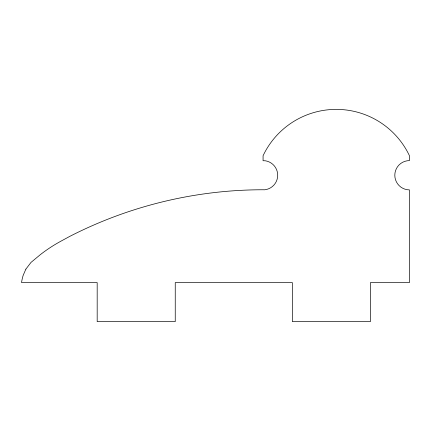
<?xml version="1.0" encoding="UTF-8"?>
<svg xmlns="http://www.w3.org/2000/svg" width="431" height="431" viewBox="0 0 431 431"><rect width="100%" height="100%" fill="white"/><g stroke="black" fill="none" stroke-linecap="round" stroke-linejoin="round"><path stroke-width="0.65" d="M25.882 269.122L23.182 275.323A45.131 45.131 0 0 0 21.55 282.591L97.18 282.591L97.18 321.623L175.245 321.623L175.245 282.591L292.347 282.591L292.347 321.623L370.418 321.623L370.418 282.591L409.45 282.591L409.45 189.882A14.638 14.638 0 0 1 394.812 175.245A14.638 14.638 0 0 1 409.45 160.607L409.45 155.731A80.958 80.958 0 0 0 263.072 155.731L263.072 160.731L265.259 160.774A14.638 14.638 0 0 1 264.709 189.791L263.072 189.764A424.039 424.039 0 0 0 69.601 236.468L60.776 241.263A148.302 148.302 0 0 0 40.298 254.683L31.01 262.409L25.882 269.122"/></g></svg>
